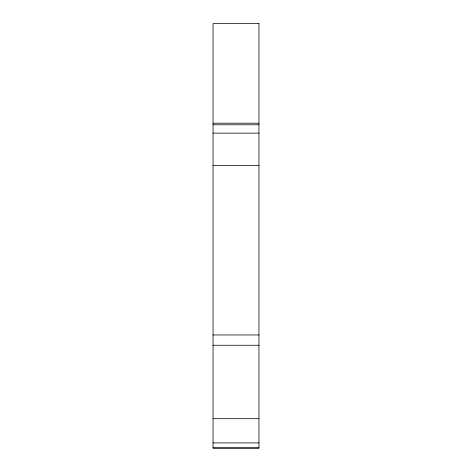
<?xml version="1.0" encoding="UTF-8"?>
<svg xmlns="http://www.w3.org/2000/svg" width="472" height="472" viewBox="0 0 472 472"><rect width="100%" height="100%" fill="white"/><g stroke="black" fill="none" stroke-linecap="round" stroke-linejoin="round"><path stroke-width="0.71" d="M213.049 124.761L258.951 124.761M213.049 133.128L258.951 133.128M213.049 165.507L258.951 165.507M213.049 334.955L258.951 334.955M213.049 345.256L258.951 345.256M213.049 418.682L258.951 418.682M213.049 442.907L258.951 442.907M213.049 447.432L258.951 447.432M258.951 123.404L258.951 448.4L213.049 448.4L213.049 123.404M258.951 23.6L213.049 23.6L213.049 123.192L258.951 123.192L258.951 23.6"/></g></svg>
